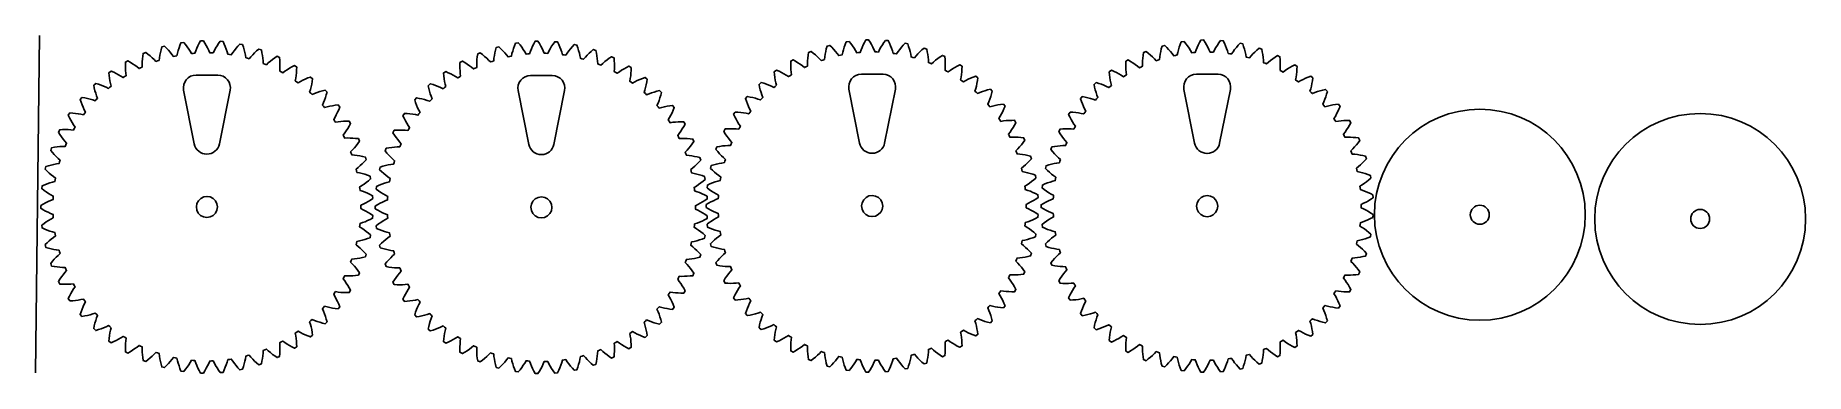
# Model space of a CAD drawing. Header units: inches. Extents: x -2 to 837, y 0 to 160.
import ezdxf

# ---------------------------------------------------------------- set-up
doc = ezdxf.new("R2010")
doc.units = ezdxf.units.IN
doc.header["$MEASUREMENT"] = 0

msp = doc.modelspace()

# ---------------------------------------------------------------- linework, layer by layer
msp.add_line((-2.5, 0), (-0.5, 159.99))
for points in [[(79.12, 3.35), (79.67, 4.5), (80.18, 5.66), (81.01, 5.68), (81.79, 5.71), (82.36, 4.58), (82.98, 3.47), (83.66, 2.36), (84.39, 1.26), (85.16, 0.17), (86.47, 0.29), (87.04, 1.5), (87.56, 2.71), (88.03, 3.92), (88.44, 5.13), (88.81, 6.33), (89.63, 6.45), (90.4, 6.57), (91.1, 5.52), (91.85, 4.49), (92.66, 3.47), (93.51, 2.46), (94.4, 1.47), (95.69, 1.74), (96.11, 3.01), (96.48, 4.27), (96.81, 5.53), (97.08, 6.78), (97.3, 8.02), (98.1, 8.23), (98.85, 8.45), (99.67, 7.49), (100.54, 6.55), (101.46, 5.63), (102.42, 4.74), (103.43, 3.86), (104.67, 4.28), (104.94, 5.59), (105.16, 6.89), (105.33, 8.17), (105.46, 9.44), (105.53, 10.7), (106.3, 11.01), (107.02, 11.31), (107.95, 10.45), (108.92, 9.63), (109.94, 8.82), (111, 8.05), (112.11, 7.29), (113.29, 7.86), (113.4, 9.19), (113.47, 10.51), (113.49, 11.8), (113.46, 13.08), (113.38, 14.34), (114.11, 14.73), (114.79, 15.12), (115.81, 14.38), (116.88, 13.67), (117.98, 12.99), (119.13, 12.35), (120.32, 11.73), (121.43, 12.43), (121.38, 13.77), (121.29, 15.08), (121.16, 16.37), (120.98, 17.64), (120.75, 18.88), (121.43, 19.36), (122.06, 19.82), (123.16, 19.21), (124.3, 18.63), (125.48, 18.09), (126.7, 17.58), (127.95, 17.11), (128.97, 17.94), (128.76, 19.26), (128.52, 20.55), (128.23, 21.82), (127.9, 23.05), (127.53, 24.26), (128.15, 24.81), (128.72, 25.34), (129.88, 24.87), (131.09, 24.43), (132.32, 24.03), (133.59, 23.67), (134.89, 23.35), (135.8, 24.29), (135.44, 25.58), (135.05, 26.84), (134.61, 28.06), (134.14, 29.25), (133.63, 30.4), (134.17, 31.03), (134.68, 31.62), (135.89, 31.28), (137.14, 30.99), (138.41, 30.74), (139.71, 30.54), (141.04, 30.37), (141.84, 31.42), (141.33, 32.65), (140.78, 33.85), (140.21, 35.02), (139.6, 36.14), (138.95, 37.22), (139.42, 37.91), (139.86, 38.56), (141.1, 38.37), (142.37, 38.22), (143.66, 38.13), (144.98, 38.08), (146.32, 38.07), (146.99, 39.2), (146.33, 40.37), (145.65, 41.5), (144.94, 42.58), (144.21, 43.63), (143.44, 44.62), (143.82, 45.36), (144.17, 46.06), (145.43, 46.02), (146.71, 46.03), (148.01, 46.08), (149.32, 46.19), (150.65, 46.34), (151.18, 47.54), (150.39, 48.62), (149.58, 49.66), (148.75, 50.66), (147.89, 51.61), (147.01, 52.51), (147.31, 53.28), (147.58, 54.02), (148.83, 54.12), (150.1, 54.28), (151.38, 54.49), (152.67, 54.75), (153.97, 55.06), (154.36, 56.32), (153.45, 57.3), (152.52, 58.24), (151.58, 59.13), (150.61, 59.97), (149.63, 60.76), (149.83, 61.56), (150.01, 62.32), (151.25, 62.58), (152.49, 62.89), (153.73, 63.25), (154.98, 63.66), (156.24, 64.12), (156.47, 65.41), (155.45, 66.28), (154.42, 67.1), (153.38, 67.87), (152.33, 68.59), (151.26, 69.26), (151.36, 70.08), (151.45, 70.86), (152.64, 71.26), (153.84, 71.71), (155.03, 72.21), (156.23, 72.77), (157.42, 73.37), (157.5, 74.69), (156.39, 75.43), (155.27, 76.12), (154.14, 76.76), (153.01, 77.35), (151.87, 77.89), (151.87, 78.72), (151.87, 79.5), (153.01, 80.04), (154.14, 80.63), (155.27, 81.27), (156.39, 81.97), (157.5, 82.71), (157.42, 84.02), (156.23, 84.62), (155.03, 85.18), (153.84, 85.68), (152.64, 86.14), (151.45, 86.54), (151.36, 87.36), (151.26, 88.14), (152.33, 88.81), (153.38, 89.53), (154.42, 90.3), (155.45, 91.12), (156.47, 91.99), (156.24, 93.28), (154.98, 93.74), (153.73, 94.15), (152.49, 94.51), (151.25, 94.82), (150.01, 95.07), (149.82, 95.88), (149.63, 96.64), (150.61, 97.43), (151.58, 98.27), (152.52, 99.16), (153.45, 100.1), (154.36, 101.08), (153.97, 102.33), (152.67, 102.64), (151.38, 102.9), (150.1, 103.11), (148.83, 103.27), (147.58, 103.38), (147.29, 104.16), (147.01, 104.89), (147.89, 105.79), (148.75, 106.74), (149.58, 107.73), (150.39, 108.77), (151.18, 109.85), (150.65, 111.06), (149.32, 111.21), (148.01, 111.31), (146.71, 111.37), (145.43, 111.38), (144.17, 111.34), (143.8, 112.08), (143.44, 112.77), (144.21, 113.77), (144.94, 114.81), (145.65, 115.9), (146.33, 117.03), (146.99, 118.19), (146.32, 119.32), (144.98, 119.32), (143.66, 119.27), (142.37, 119.17), (141.1, 119.03), (139.86, 118.84), (139.4, 119.53), (138.95, 120.17), (139.6, 121.25), (140.21, 122.38), (140.78, 123.54), (141.33, 124.74), (141.84, 125.98), (141.04, 127.02), (139.71, 126.86), (138.41, 126.65), (137.14, 126.4), (135.89, 126.11), (134.68, 125.77), (134.14, 126.41), (133.63, 126.99), (134.14, 128.14), (134.61, 129.33), (135.05, 130.56), (135.44, 131.81), (135.8, 133.1), (134.89, 134.04), (133.59, 133.72), (132.32, 133.36), (131.09, 132.96), (129.88, 132.53), (128.72, 132.05), (128.11, 132.61), (127.53, 133.14), (127.9, 134.34), (128.23, 135.58), (128.52, 136.84), (128.76, 138.14), (128.97, 139.46), (127.95, 140.28), (126.7, 139.81), (125.48, 139.31), (124.3, 138.76), (123.16, 138.19), (122.06, 137.58), (121.39, 138.06), (120.75, 138.52), (120.98, 139.76), (121.16, 141.02), (121.29, 142.31), (121.38, 143.63), (121.43, 144.96), (120.32, 145.66), (119.13, 145.05), (117.98, 144.4), (116.88, 143.72), (115.81, 143.02), (114.79, 142.28), (114.07, 142.68), (113.38, 143.06), (113.46, 144.31), (113.49, 145.59), (113.47, 146.89), (113.4, 148.2), (113.29, 149.54), (112.11, 150.1), (111, 149.35), (109.94, 148.57), (108.92, 147.77), (107.95, 146.94), (107.02, 146.09), (106.25, 146.4), (105.53, 146.69), (105.46, 147.95), (105.33, 149.22), (105.16, 150.51), (104.94, 151.81), (104.67, 153.12), (103.43, 153.54), (102.42, 152.66), (101.46, 151.76), (100.54, 150.84), (99.67, 149.91), (98.85, 148.95), (98.05, 149.17), (97.3, 149.37), (97.08, 150.61), (96.81, 151.86), (96.48, 153.12), (96.11, 154.38), (95.69, 155.65), (94.4, 155.92), (93.51, 154.93), (92.66, 153.92), (91.85, 152.9), (91.1, 151.87), (90.4, 150.82), (89.58, 150.95), (88.81, 151.06), (88.44, 152.27), (88.03, 153.48), (87.56, 154.69), (87.04, 155.9), (86.47, 157.11), (85.16, 157.22), (84.39, 156.13), (83.66, 155.03), (82.98, 153.93), (82.36, 152.81), (81.79, 151.69), (80.96, 151.72), (80.18, 151.74), (79.67, 152.89), (79.12, 154.04), (78.51, 155.19), (77.85, 156.33), (77.14, 157.46), (75.83, 157.42), (75.19, 156.25), (74.6, 155.07), (74.06, 153.89), (73.57, 152.71), (73.14, 151.53), (72.31, 151.46), (71.53, 151.38), (70.89, 152.47), (70.2, 153.55), (69.46, 154.61), (68.67, 155.67), (67.84, 156.71), (66.54, 156.52), (66.04, 155.27), (65.6, 154.03), (65.2, 152.8), (64.85, 151.57), (64.56, 150.34), (63.75, 150.18), (62.98, 150.01), (62.22, 151.02), (61.41, 152), (60.55, 152.97), (59.64, 153.93), (58.69, 154.86), (57.42, 154.52), (57.08, 153.23), (56.78, 151.94), (56.53, 150.67), (56.33, 149.41), (56.19, 148.16), (55.4, 147.89), (54.66, 147.64), (53.79, 148.54), (52.86, 149.43), (51.89, 150.29), (50.88, 151.13), (49.82, 151.95), (48.6, 151.45), (48.41, 150.13), (48.27, 148.82), (48.17, 147.53), (48.13, 146.25), (48.13, 144.99), (47.38, 144.64), (46.68, 144.3), (45.7, 145.09), (44.68, 145.86), (43.62, 146.6), (42.51, 147.32), (41.36, 148), (40.21, 147.37), (40.18, 146.03), (40.19, 144.72), (40.25, 143.42), (40.35, 142.15), (40.51, 140.9), (39.8, 140.46), (39.14, 140.04), (38.08, 140.71), (36.98, 141.35), (35.83, 141.96), (34.65, 142.54), (33.43, 143.09), (32.36, 142.32), (32.49, 140.99), (32.65, 139.68), (32.86, 138.4), (33.12, 137.15), (33.42, 135.93), (32.77, 135.41), (32.17, 134.91), (31.03, 135.46), (29.86, 135.97), (28.65, 136.44), (27.41, 136.87), (26.13, 137.27), (25.16, 136.38), (25.44, 135.07), (25.76, 133.8), (26.13, 132.55), (26.53, 131.34), (26.97, 130.16), (26.39, 129.56), (25.85, 129), (24.66, 129.41), (23.43, 129.77), (22.17, 130.1), (20.89, 130.38), (19.57, 130.62), (18.72, 129.63), (19.15, 128.36), (19.62, 127.13), (20.13, 125.94), (20.67, 124.78), (21.25, 123.66), (20.74, 123.01), (20.27, 122.38), (19.04, 122.65), (17.78, 122.86), (16.49, 123.04), (15.18, 123.17), (13.85, 123.25), (13.11, 122.16), (13.69, 120.96), (14.31, 119.79), (14.95, 118.66), (15.63, 117.58), (16.33, 116.54), (15.91, 115.83), (15.51, 115.15), (14.26, 115.27), (12.98, 115.33), (11.69, 115.35), (10.37, 115.33), (9.03, 115.25), (8.43, 114.09), (9.15, 112.96), (9.9, 111.87), (10.67, 110.83), (11.47, 109.83), (12.3, 108.88), (11.96, 108.12), (11.65, 107.41), (10.39, 107.37), (9.11, 107.29), (7.82, 107.16), (6.52, 106.97), (5.2, 106.74), (4.74, 105.51), (5.59, 104.48), (6.46, 103.49), (7.35, 102.54), (8.26, 101.65), (9.19, 100.8), (8.95, 100.01), (8.72, 99.26), (7.48, 99.08), (6.22, 98.84), (4.95, 98.56), (3.68, 98.22), (2.4, 97.84), (2.09, 96.56), (3.05, 95.64), (4.03, 94.76), (5.03, 93.92), (6.04, 93.14), (7.07, 92.41), (6.92, 91.6), (6.78, 90.82), (5.57, 90.5), (4.35, 90.12), (3.12, 89.68), (1.9, 89.2), (0.67, 88.67), (0.52, 87.36), (1.58, 86.56), (2.66, 85.8), (3.75, 85.09), (4.84, 84.43), (5.95, 83.83), (5.89, 83), (5.85, 82.22), (4.68, 81.75), (3.52, 81.23), (2.35, 80.65), (1.2, 80.03), (0.04, 79.35), (0.04, 78.04), (1.2, 77.37), (2.35, 76.74), (3.52, 76.17), (4.68, 75.64), (5.85, 75.17), (5.9, 74.35), (5.95, 73.56), (4.84, 72.96), (3.75, 72.3), (2.66, 71.6), (1.58, 70.84), (0.52, 70.03), (0.67, 68.73), (1.9, 68.19), (3.12, 67.71), (4.35, 67.28), (5.57, 66.9), (6.78, 66.57), (6.92, 65.75), (7.07, 64.98), (6.04, 64.25), (5.03, 63.47), (4.03, 62.64), (3.05, 61.76), (2.09, 60.83), (2.4, 59.55), (3.68, 59.17), (4.95, 58.84), (6.22, 58.55), (7.48, 58.32), (8.72, 58.13), (8.96, 57.34), (9.19, 56.59), (8.26, 55.75), (7.35, 54.85), (6.46, 53.91), (5.59, 52.92), (4.74, 51.88), (5.2, 50.65), (6.52, 50.42), (7.82, 50.24), (9.11, 50.1), (10.39, 50.02), (11.65, 49.99), (11.98, 49.23), (12.3, 48.51), (11.47, 47.56), (10.67, 46.56), (9.9, 45.52), (9.15, 44.44), (8.43, 43.31), (9.03, 42.14), (10.37, 42.07), (11.69, 42.04), (12.98, 42.06), (14.26, 42.13), (15.51, 42.24), (15.93, 41.53), (16.33, 40.86), (15.63, 39.81), (14.95, 38.73), (14.31, 37.6), (13.69, 36.44), (13.11, 35.23), (13.85, 34.14), (15.18, 34.23), (16.49, 34.36), (17.78, 34.53), (19.04, 34.75), (20.27, 35.01), (20.77, 34.35), (21.25, 33.73), (20.67, 32.61), (20.13, 31.46), (19.62, 30.26), (19.15, 29.03), (18.72, 27.77), (19.57, 26.77), (20.89, 27.01), (22.17, 27.3), (23.43, 27.62), (24.66, 27.99), (25.85, 28.39), (26.42, 27.8), (26.97, 27.24), (26.53, 26.06), (26.13, 24.85), (25.76, 23.6), (25.44, 22.32), (25.16, 21.01), (26.13, 20.13), (27.41, 20.53), (28.65, 20.96), (29.86, 21.43), (31.03, 21.94), (32.17, 22.48), (32.81, 21.96), (33.42, 21.47), (33.12, 20.24), (32.86, 18.99), (32.65, 17.71), (32.49, 16.4), (32.36, 15.07), (33.43, 14.31), (34.65, 14.85), (35.83, 15.43), (36.98, 16.04), (38.08, 16.68), (39.14, 17.36), (39.84, 16.91), (40.51, 16.5), (40.35, 15.25), (40.25, 13.97), (40.19, 12.68), (40.18, 11.36), (40.21, 10.02), (41.36, 9.39), (42.51, 10.08), (43.62, 10.79), (44.68, 11.53), (45.7, 12.3), (46.68, 13.1), (47.42, 12.74), (48.13, 12.4), (48.13, 11.14), (48.17, 9.87), (48.27, 8.57), (48.41, 7.26), (48.6, 5.94), (49.82, 5.45), (50.88, 6.26), (51.89, 7.1), (52.86, 7.96), (53.79, 8.85), (54.66, 9.76), (55.45, 9.49), (56.19, 9.24), (56.33, 7.99), (56.53, 6.73), (56.78, 5.45), (57.08, 4.17), (57.42, 2.88), (58.69, 2.53), (59.64, 3.47), (60.55, 4.42), (61.41, 5.39), (62.22, 6.38), (62.98, 7.38), (63.8, 7.21), (64.56, 7.05), (64.85, 5.83), (65.2, 4.59), (65.6, 3.36), (66.04, 2.12), (66.54, 0.88), (67.84, 0.68), (68.67, 1.73), (69.46, 2.78), (70.2, 3.85), (70.89, 4.92), (71.53, 6.01), (72.36, 5.93), (73.14, 5.87), (73.57, 4.68), (74.06, 3.5), (74.6, 2.32), (75.19, 1.15), (75.83, -0.03), (77.14, -0.07), (77.85, 1.07), (78.51, 2.21)], [(237.77, 3.14), (238.33, 4.29), (238.83, 5.44), (239.66, 5.46), (240.44, 5.49), (241.01, 4.37), (241.64, 3.25), (242.31, 2.14), (243.04, 1.04), (243.81, -0.05), (245.12, 0.07), (245.69, 1.28), (246.21, 2.49), (246.68, 3.7), (247.09, 4.91), (247.46, 6.11), (248.28, 6.23), (249.05, 6.35), (249.75, 5.31), (250.5, 4.27), (251.31, 3.25), (252.16, 2.25), (253.05, 1.26), (254.34, 1.53), (254.76, 2.79), (255.13, 4.06), (255.46, 5.32), (255.73, 6.56), (255.95, 7.8), (256.75, 8.02), (257.5, 8.23), (258.32, 7.27), (259.19, 6.33), (260.11, 5.42), (261.07, 4.52), (262.08, 3.64), (263.32, 4.06), (263.59, 5.37), (263.81, 6.67), (263.98, 7.96), (264.11, 9.23), (264.18, 10.48), (264.95, 10.79), (265.67, 11.09), (266.6, 10.24), (267.57, 9.41), (268.59, 8.61), (269.65, 7.83), (270.76, 7.08), (271.94, 7.64), (272.05, 8.97), (272.12, 10.29), (272.14, 11.59), (272.11, 12.86), (272.03, 14.12), (272.76, 14.52), (273.44, 14.9), (274.46, 14.16), (275.53, 13.45), (276.64, 12.78), (277.78, 12.13), (278.97, 11.51), (280.08, 12.22), (280.03, 13.55), (279.94, 14.87), (279.81, 16.16), (279.63, 17.42), (279.4, 18.66), (280.08, 19.14), (280.71, 19.6), (281.81, 18.99), (282.95, 18.41), (284.13, 17.87), (285.35, 17.36), (286.6, 16.89), (287.62, 17.72), (287.41, 19.04), (287.17, 20.34), (286.88, 21.6), (286.55, 22.84), (286.18, 24.04), (286.8, 24.6), (287.37, 25.13), (288.54, 24.65), (289.74, 24.21), (290.97, 23.82), (292.24, 23.46), (293.54, 23.14), (294.45, 24.08), (294.09, 25.37), (293.7, 26.62), (293.26, 27.85), (292.79, 29.03), (292.28, 30.18), (292.82, 30.81), (293.33, 31.4), (294.54, 31.07), (295.79, 30.78), (297.06, 30.53), (298.36, 30.32), (299.69, 30.16), (300.49, 31.2), (299.98, 32.44), (299.44, 33.64), (298.86, 34.8), (298.25, 35.92), (297.61, 37), (298.07, 37.69), (298.51, 38.34), (299.75, 38.15), (301.02, 38.01), (302.32, 37.91), (303.63, 37.86), (304.97, 37.85), (305.64, 38.98), (304.98, 40.15), (304.3, 41.28), (303.6, 42.37), (302.86, 43.41), (302.09, 44.41), (302.47, 45.14), (302.83, 45.84), (304.08, 45.8), (305.36, 45.81), (306.66, 45.87), (307.97, 45.97), (309.3, 46.12), (309.83, 47.32), (309.04, 48.41), (308.24, 49.45), (307.4, 50.44), (306.55, 51.39), (305.67, 52.29), (305.96, 53.07), (306.23, 53.8), (307.48, 53.91), (308.75, 54.07), (310.03, 54.28), (311.32, 54.54), (312.62, 54.84), (313.01, 56.1), (312.1, 57.08), (311.17, 58.02), (310.23, 58.91), (309.27, 59.75), (308.28, 60.54), (308.48, 61.34), (308.66, 62.11), (309.9, 62.36), (311.14, 62.67), (312.38, 63.03), (313.64, 63.44), (314.89, 63.9), (315.12, 65.19), (314.11, 66.06), (313.08, 66.88), (312.03, 67.65), (310.98, 68.37), (309.91, 69.04), (310.01, 69.86), (310.1, 70.64), (311.29, 71.04), (312.49, 71.49), (313.68, 72), (314.88, 72.55), (316.07, 73.16), (316.15, 74.47), (315.04, 75.21), (313.92, 75.9), (312.79, 76.55), (311.66, 77.14), (310.52, 77.67), (310.52, 78.5), (310.52, 79.29), (311.66, 79.82), (312.79, 80.41), (313.92, 81.06), (315.04, 81.75), (316.15, 82.49), (316.07, 83.8), (314.88, 84.41), (313.68, 84.96), (312.49, 85.47), (311.29, 85.92), (310.1, 86.32), (310.01, 87.14), (309.91, 87.92), (310.98, 88.59), (312.03, 89.31), (313.08, 90.08), (314.11, 90.9), (315.12, 91.77), (314.89, 93.06), (313.64, 93.52), (312.38, 93.93), (311.14, 94.29), (309.9, 94.6), (308.66, 94.85), (308.47, 95.66), (308.28, 96.42), (309.27, 97.21), (310.23, 98.05), (311.17, 98.94), (312.1, 99.88), (313.01, 100.86), (312.62, 102.12), (311.32, 102.42), (310.03, 102.68), (308.75, 102.89), (307.48, 103.05), (306.23, 103.16), (305.94, 103.94), (305.67, 104.67), (306.55, 105.57), (307.4, 106.52), (308.24, 107.52), (309.04, 108.56), (309.83, 109.64), (309.3, 110.84), (307.97, 110.99), (306.66, 111.1), (305.36, 111.15), (304.08, 111.16), (302.83, 111.12), (302.45, 111.86), (302.09, 112.55), (302.86, 113.55), (303.6, 114.59), (304.3, 115.68), (304.98, 116.81), (305.64, 117.98), (304.97, 119.11), (303.63, 119.1), (302.32, 119.05), (301.02, 118.95), (299.75, 118.81), (298.51, 118.62), (298.05, 119.31), (297.61, 119.96), (298.25, 121.04), (298.86, 122.16), (299.44, 123.32), (299.98, 124.53), (300.49, 125.76), (299.69, 126.81), (298.36, 126.64), (297.06, 126.43), (295.79, 126.18), (294.54, 125.89), (293.33, 125.56), (292.79, 126.19), (292.28, 126.78), (292.79, 127.93), (293.26, 129.12), (293.7, 130.34), (294.09, 131.6), (294.45, 132.88), (293.54, 133.83), (292.24, 133.5), (290.97, 133.15), (289.74, 132.75), (288.54, 132.31), (287.37, 131.83), (286.76, 132.4), (286.18, 132.92), (286.55, 134.12), (286.88, 135.36), (287.17, 136.62), (287.41, 137.92), (287.62, 139.24), (286.6, 140.07), (285.35, 139.6), (284.13, 139.09), (282.95, 138.55), (281.81, 137.97), (280.71, 137.36), (280.04, 137.85), (279.4, 138.3), (279.63, 139.54), (279.81, 140.8), (279.94, 142.09), (280.03, 143.41), (280.08, 144.75), (278.97, 145.45), (277.78, 144.83), (276.64, 144.18), (275.53, 143.51), (274.46, 142.8), (273.44, 142.06), (272.72, 142.47), (272.03, 142.84), (272.11, 144.1), (272.14, 145.37), (272.12, 146.67), (272.05, 147.99), (271.94, 149.32), (270.76, 149.88), (269.65, 149.13), (268.59, 148.35), (267.57, 147.55), (266.6, 146.72), (265.67, 145.87), (264.9, 146.19), (264.18, 146.48), (264.11, 147.73), (263.98, 149), (263.81, 150.29), (263.59, 151.59), (263.32, 152.9), (262.08, 153.32), (261.07, 152.44), (260.11, 151.54), (259.19, 150.63), (258.32, 149.69), (257.5, 148.73), (256.7, 148.96), (255.95, 149.16), (255.73, 150.4), (255.46, 151.65), (255.13, 152.9), (254.76, 154.17), (254.34, 155.43), (253.05, 155.71), (252.16, 154.71), (251.31, 153.71), (250.5, 152.69), (249.75, 151.65), (249.05, 150.61), (248.23, 150.74), (247.46, 150.85), (247.09, 152.05), (246.68, 153.26), (246.21, 154.47), (245.69, 155.68), (245.12, 156.89), (243.81, 157.01), (243.04, 155.92), (242.31, 154.82), (241.64, 153.71), (241.01, 152.59), (240.44, 151.47), (239.61, 151.5), (238.83, 151.52), (238.33, 152.67), (237.77, 153.82), (237.16, 154.97), (236.5, 156.11), (235.79, 157.24), (234.48, 157.21), (233.84, 156.03), (233.25, 154.85), (232.71, 153.67), (232.22, 152.49), (231.79, 151.31), (230.96, 151.24), (230.18, 151.17), (229.54, 152.25), (228.86, 153.33), (228.11, 154.4), (227.33, 155.45), (226.49, 156.49), (225.19, 156.3), (224.69, 155.06), (224.25, 153.82), (223.85, 152.58), (223.5, 151.35), (223.21, 150.13), (222.4, 149.96), (221.63, 149.8), (220.87, 150.8), (220.06, 151.79), (219.2, 152.76), (218.29, 153.71), (217.34, 154.65), (216.07, 154.3), (215.73, 153.01), (215.43, 151.73), (215.18, 150.45), (214.98, 149.19), (214.84, 147.94), (214.05, 147.68), (213.31, 147.42), (212.44, 148.33), (211.51, 149.21), (210.54, 150.07), (209.53, 150.91), (208.47, 151.73), (207.25, 151.24), (207.06, 149.91), (206.92, 148.6), (206.82, 147.31), (206.78, 146.03), (206.78, 144.77), (206.03, 144.42), (205.33, 144.08), (204.35, 144.88), (203.33, 145.65), (202.27, 146.39), (201.16, 147.1), (200.01, 147.79), (198.86, 147.15), (198.83, 145.82), (198.84, 144.5), (198.9, 143.2), (199, 141.93), (199.16, 140.68), (198.45, 140.24), (197.79, 139.82), (196.73, 140.49), (195.63, 141.14), (194.48, 141.75), (193.3, 142.32), (192.08, 142.87), (191.01, 142.1), (191.14, 140.77), (191.3, 139.47), (191.51, 138.19), (191.77, 136.93), (192.07, 135.71), (191.42, 135.19), (190.82, 134.7), (189.68, 135.24), (188.51, 135.75), (187.3, 136.22), (186.06, 136.65), (184.78, 137.05), (183.81, 136.16), (184.09, 134.86), (184.41, 133.58), (184.78, 132.33), (185.18, 131.12), (185.62, 129.94), (185.04, 129.35), (184.5, 128.78), (183.31, 129.19), (182.08, 129.56), (180.82, 129.88), (179.54, 130.16), (178.22, 130.41), (177.37, 129.41), (177.8, 128.15), (178.27, 126.92), (178.78, 125.72), (179.32, 124.56), (179.9, 123.45), (179.39, 122.79), (178.92, 122.16), (177.69, 122.43), (176.43, 122.65), (175.14, 122.82), (173.83, 122.95), (172.5, 123.03), (171.76, 121.95), (172.34, 120.74), (172.96, 119.58), (173.6, 118.45), (174.28, 117.36), (174.98, 116.32), (174.56, 115.61), (174.16, 114.93), (172.91, 115.05), (171.63, 115.12), (170.34, 115.14), (169.02, 115.11), (167.68, 115.04), (167.08, 113.87), (167.8, 112.74), (168.55, 111.66), (169.32, 110.61), (170.12, 109.62), (170.95, 108.67), (170.61, 107.91), (170.3, 107.19), (169.04, 107.16), (167.76, 107.07), (166.47, 106.94), (165.17, 106.76), (163.85, 106.53), (163.39, 105.3), (164.24, 104.26), (165.11, 103.27), (166, 102.33), (166.91, 101.43), (167.84, 100.59), (167.6, 99.79), (167.37, 99.04), (166.13, 98.86), (164.87, 98.63), (163.6, 98.34), (162.33, 98.01), (161.05, 97.62), (160.74, 96.35), (161.7, 95.42), (162.69, 94.54), (163.68, 93.71), (164.69, 92.93), (165.72, 92.2), (165.57, 91.38), (165.43, 90.61), (164.22, 90.28), (163, 89.9), (161.77, 89.47), (160.55, 88.98), (159.32, 88.45), (159.17, 87.15), (160.23, 86.34), (161.31, 85.58), (162.4, 84.87), (163.49, 84.22), (164.6, 83.61), (164.55, 82.78), (164.5, 82), (163.33, 81.53), (162.17, 81.01), (161.01, 80.44), (159.85, 79.81), (158.69, 79.14), (158.69, 77.82), (159.85, 77.15), (161.01, 76.52), (162.17, 75.95), (163.33, 75.43), (164.5, 74.96), (164.55, 74.13), (164.6, 73.35), (163.49, 72.74), (162.4, 72.09), (161.31, 71.38), (160.23, 70.62), (159.17, 69.81), (159.32, 68.51), (160.55, 67.98), (161.77, 67.49), (163, 67.06), (164.22, 66.68), (165.43, 66.35), (165.57, 65.53), (165.72, 64.77), (164.69, 64.04), (163.68, 63.25), (162.69, 62.42), (161.7, 61.54), (160.74, 60.61), (161.05, 59.34), (162.33, 58.95), (163.6, 58.62), (164.87, 58.33), (166.13, 58.1), (167.37, 57.92), (167.61, 57.12), (167.84, 56.38), (166.91, 55.53), (166, 54.63), (165.11, 53.69), (164.24, 52.7), (163.39, 51.66), (163.85, 50.43), (165.17, 50.2), (166.47, 50.02), (167.76, 49.89), (169.04, 49.8), (170.3, 49.77), (170.63, 49.01), (170.95, 48.3), (170.12, 47.34), (169.32, 46.35), (168.55, 45.3), (167.8, 44.22), (167.08, 43.09), (167.68, 41.92), (169.02, 41.85), (170.34, 41.82), (171.63, 41.84), (172.91, 41.91), (174.16, 42.03), (174.58, 41.31), (174.98, 40.64), (174.28, 39.6), (173.6, 38.51), (172.96, 37.39), (172.34, 36.22), (171.76, 35.02), (172.5, 33.93), (173.83, 34.01), (175.14, 34.14), (176.43, 34.31), (177.69, 34.53), (178.92, 34.8), (179.42, 34.13), (179.9, 33.51), (179.32, 32.4), (178.78, 31.24), (178.27, 30.04), (177.8, 28.81), (177.37, 27.55), (178.22, 26.55), (179.54, 26.8), (180.82, 27.08), (182.08, 27.4), (183.31, 27.77), (184.5, 28.18), (185.07, 27.58), (185.62, 27.02), (185.18, 25.84), (184.78, 24.63), (184.41, 23.38), (184.09, 22.1), (183.81, 20.8), (184.78, 19.91), (186.06, 20.31), (187.3, 20.74), (188.51, 21.21), (189.68, 21.72), (190.82, 22.27), (191.46, 21.74), (192.07, 21.25), (191.77, 20.03), (191.51, 18.77), (191.3, 17.49), (191.14, 16.19), (191.01, 14.86), (192.08, 14.09), (193.3, 14.64), (194.48, 15.21), (195.63, 15.82), (196.73, 16.47), (197.79, 17.14), (198.49, 16.7), (199.16, 16.28), (199, 15.03), (198.9, 13.76), (198.84, 12.46), (198.83, 11.14), (198.86, 9.81), (200.01, 9.17), (201.16, 9.86), (202.27, 10.57), (203.33, 11.31), (204.35, 12.08), (205.33, 12.88), (206.07, 12.52), (206.78, 12.19), (206.78, 10.93), (206.82, 9.65), (206.92, 8.36), (207.06, 7.05), (207.25, 5.72), (208.47, 5.23), (209.53, 6.05), (210.54, 6.89), (211.51, 7.75), (212.44, 8.63), (213.31, 9.54), (214.1, 9.27), (214.84, 9.02), (214.98, 7.77), (215.18, 6.51), (215.43, 5.24), (215.73, 3.95), (216.07, 2.66), (217.34, 2.31), (218.29, 3.25), (219.2, 4.2), (220.06, 5.17), (220.87, 6.16), (221.63, 7.17), (222.45, 6.99), (223.21, 6.83), (223.5, 5.61), (223.85, 4.38), (224.25, 3.14), (224.69, 1.9), (225.19, 0.66), (226.49, 0.47), (227.33, 1.51), (228.11, 2.56), (228.86, 3.63), (229.54, 4.71), (230.18, 5.79), (231.01, 5.72), (231.79, 5.65), (232.22, 4.47), (232.71, 3.29), (233.25, 2.11), (233.84, 0.93), (234.48, -0.24), (235.79, -0.28), (236.5, 0.85), (237.16, 1.99)], [(394.63, 3.78), (395.19, 4.93), (395.69, 6.08), (396.52, 6.1), (397.3, 6.13), (397.87, 5.01), (398.5, 3.89), (399.17, 2.79), (399.9, 1.69), (400.67, 0.6), (401.98, 0.71), (402.55, 1.92), (403.07, 3.13), (403.54, 4.34), (403.96, 5.55), (404.32, 6.76), (405.14, 6.87), (405.91, 6.99), (406.61, 5.95), (407.37, 4.91), (408.17, 3.89), (409.02, 2.89), (409.92, 1.9), (411.2, 2.17), (411.62, 3.44), (412, 4.7), (412.32, 5.96), (412.59, 7.21), (412.81, 8.44), (413.61, 8.66), (414.36, 8.87), (415.18, 7.91), (416.05, 6.98), (416.97, 6.06), (417.93, 5.16), (418.94, 4.28), (420.18, 4.7), (420.45, 6.01), (420.67, 7.31), (420.85, 8.6), (420.97, 9.87), (421.04, 11.13), (421.81, 11.43), (422.53, 11.73), (423.46, 10.88), (424.43, 10.05), (425.45, 9.25), (426.51, 8.47), (427.62, 7.72), (428.8, 8.28), (428.92, 9.61), (428.98, 10.93), (429, 12.23), (428.97, 13.51), (428.89, 14.76), (429.62, 15.16), (430.31, 15.54), (431.33, 14.8), (432.39, 14.1), (433.5, 13.42), (434.64, 12.77), (435.83, 12.16), (436.94, 12.86), (436.9, 14.19), (436.8, 15.51), (436.67, 16.8), (436.49, 18.06), (436.26, 19.3), (436.94, 19.78), (437.57, 20.24), (438.67, 19.63), (439.81, 19.05), (440.99, 18.51), (442.21, 18.01), (443.46, 17.53), (444.48, 18.36), (444.28, 19.68), (444.03, 20.98), (443.74, 22.24), (443.42, 23.48), (443.04, 24.68), (443.66, 25.24), (444.23, 25.77), (445.4, 25.29), (446.6, 24.85), (447.83, 24.46), (449.1, 24.1), (450.4, 23.78), (451.31, 24.72), (450.96, 26.01), (450.56, 27.26), (450.12, 28.49), (449.65, 29.67), (449.14, 30.82), (449.69, 31.45), (450.19, 32.05), (451.41, 31.71), (452.65, 31.42), (453.92, 31.17), (455.22, 30.96), (456.55, 30.8), (457.35, 31.84), (456.84, 33.08), (456.3, 34.28), (455.72, 35.44), (455.11, 36.56), (454.47, 37.64), (454.94, 38.33), (455.37, 38.98), (456.61, 38.79), (457.88, 38.65), (459.18, 38.55), (460.49, 38.5), (461.83, 38.49), (462.5, 39.63), (461.85, 40.79), (461.17, 41.92), (460.46, 43.01), (459.72, 44.05), (458.95, 45.05), (459.33, 45.79), (459.69, 46.48), (460.95, 46.44), (462.22, 46.45), (463.52, 46.51), (464.83, 46.61), (466.16, 46.76), (466.69, 47.96), (465.91, 49.05), (465.1, 50.09), (464.26, 51.08), (463.41, 52.03), (462.53, 52.93), (462.82, 53.71), (463.09, 54.44), (464.34, 54.55), (465.61, 54.71), (466.89, 54.92), (468.18, 55.18), (469.48, 55.49), (469.87, 56.74), (468.96, 57.72), (468.03, 58.66), (467.09, 59.55), (466.13, 60.39), (465.15, 61.18), (465.35, 61.99), (465.53, 62.75), (466.76, 63), (468, 63.31), (469.25, 63.67), (470.5, 64.08), (471.75, 64.54), (471.99, 65.83), (470.97, 66.7), (469.94, 67.52), (468.89, 68.29), (467.84, 69.01), (466.77, 69.68), (466.87, 70.51), (466.96, 71.28), (468.16, 71.68), (469.35, 72.13), (470.55, 72.64), (471.74, 73.19), (472.93, 73.8), (473.01, 75.11), (471.9, 75.85), (470.78, 76.54), (469.65, 77.19), (468.52, 77.78), (467.38, 78.32), (467.38, 79.15), (467.38, 79.93), (468.52, 80.46), (469.65, 81.06), (470.78, 81.7), (471.9, 82.39), (473.01, 83.13), (472.93, 84.44), (471.74, 85.05), (470.55, 85.6), (469.35, 86.11), (468.16, 86.56), (466.96, 86.96), (466.87, 87.79), (466.77, 88.56), (467.84, 89.23), (468.89, 89.95), (469.94, 90.72), (470.97, 91.54), (471.99, 92.41), (471.75, 93.7), (470.5, 94.16), (469.25, 94.57), (468, 94.93), (466.76, 95.24), (465.53, 95.5), (465.33, 96.3), (465.15, 97.06), (466.13, 97.85), (467.09, 98.69), (468.03, 99.58), (468.96, 100.52), (469.87, 101.5), (469.48, 102.76), (468.18, 103.06), (466.89, 103.32), (465.61, 103.53), (464.34, 103.69), (463.09, 103.8), (462.8, 104.58), (462.53, 105.31), (463.41, 106.21), (464.26, 107.16), (465.1, 108.16), (465.91, 109.2), (466.69, 110.28), (466.16, 111.48), (464.83, 111.63), (463.52, 111.74), (462.22, 111.79), (460.95, 111.8), (459.69, 111.76), (459.31, 112.5), (458.95, 113.19), (459.72, 114.19), (460.46, 115.24), (461.17, 116.32), (461.85, 117.45), (462.5, 118.62), (461.83, 119.75), (460.49, 119.74), (459.18, 119.69), (457.88, 119.59), (456.61, 119.45), (455.37, 119.26), (454.91, 119.95), (454.47, 120.6), (455.11, 121.68), (455.72, 122.8), (456.3, 123.97), (456.84, 125.17), (457.35, 126.4), (456.55, 127.45), (455.22, 127.28), (453.92, 127.07), (452.65, 126.83), (451.41, 126.53), (450.19, 126.2), (449.65, 126.83), (449.14, 127.42), (449.65, 128.57), (450.12, 129.76), (450.56, 130.98), (450.96, 132.24), (451.31, 133.52), (450.4, 134.47), (449.1, 134.15), (447.83, 133.79), (446.6, 133.39), (445.4, 132.95), (444.23, 132.47), (443.62, 133.04), (443.04, 133.56), (443.42, 134.77), (443.74, 136), (444.03, 137.27), (444.28, 138.56), (444.48, 139.88), (443.46, 140.71), (442.21, 140.24), (440.99, 139.73), (439.81, 139.19), (438.67, 138.61), (437.57, 138), (436.9, 138.49), (436.26, 138.94), (436.49, 140.18), (436.67, 141.45), (436.8, 142.74), (436.9, 144.05), (436.94, 145.39), (435.83, 146.09), (434.64, 145.47), (433.5, 144.82), (432.39, 144.15), (431.33, 143.44), (430.31, 142.7), (429.58, 143.11), (428.89, 143.48), (428.97, 144.74), (429, 146.02), (428.98, 147.31), (428.92, 148.63), (428.8, 149.96), (427.62, 150.53), (426.51, 149.77), (425.45, 148.99), (424.43, 148.19), (423.46, 147.36), (422.53, 146.51), (421.76, 146.83), (421.04, 147.12), (420.97, 148.37), (420.85, 149.65), (420.67, 150.93), (420.45, 152.23), (420.18, 153.54), (418.94, 153.96), (417.93, 153.08), (416.97, 152.19), (416.05, 151.27), (415.18, 150.33), (414.36, 149.37), (413.56, 149.6), (412.81, 149.8), (412.59, 151.04), (412.32, 152.29), (412, 153.54), (411.62, 154.81), (411.2, 156.08), (409.92, 156.35), (409.02, 155.36), (408.17, 154.35), (407.37, 153.33), (406.61, 152.3), (405.91, 151.25), (405.09, 151.38), (404.32, 151.49), (403.96, 152.69), (403.54, 153.9), (403.07, 155.11), (402.55, 156.32), (401.98, 157.53), (400.67, 157.65), (399.9, 156.56), (399.17, 155.46), (398.5, 154.35), (397.87, 153.24), (397.3, 152.11), (396.47, 152.14), (395.69, 152.16), (395.19, 153.31), (394.63, 154.46), (394.02, 155.61), (393.36, 156.75), (392.65, 157.89), (391.34, 157.85), (390.7, 156.67), (390.11, 155.49), (389.57, 154.31), (389.08, 153.13), (388.65, 151.95), (387.82, 151.88), (387.04, 151.81), (386.41, 152.9), (385.72, 153.97), (384.98, 155.04), (384.19, 156.09), (383.35, 157.13), (382.05, 156.94), (381.56, 155.7), (381.11, 154.46), (380.71, 153.22), (380.37, 151.99), (380.08, 150.77), (379.26, 150.6), (378.5, 150.44), (377.74, 151.44), (376.93, 152.43), (376.06, 153.4), (375.16, 154.35), (374.2, 155.29), (372.93, 154.94), (372.59, 153.65), (372.29, 152.37), (372.04, 151.09), (371.85, 149.83), (371.7, 148.58), (370.91, 148.32), (370.17, 148.06), (369.3, 148.97), (368.38, 149.85), (367.41, 150.72), (366.39, 151.56), (365.33, 152.37), (364.12, 151.88), (363.93, 150.56), (363.78, 149.25), (363.69, 147.95), (363.64, 146.67), (363.65, 145.42), (362.89, 145.06), (362.19, 144.72), (361.22, 145.52), (360.19, 146.29), (359.13, 147.03), (358.02, 147.74), (356.87, 148.43), (355.72, 147.79), (355.69, 146.46), (355.7, 145.14), (355.76, 143.84), (355.87, 142.57), (356.02, 141.32), (355.32, 140.88), (354.66, 140.46), (353.59, 141.14), (352.49, 141.78), (351.34, 142.39), (350.16, 142.97), (348.94, 143.51), (347.87, 142.75), (348, 141.41), (348.17, 140.11), (348.38, 138.83), (348.63, 137.58), (348.93, 136.35), (348.28, 135.83), (347.68, 135.34), (346.55, 135.88), (345.37, 136.39), (344.16, 136.86), (342.92, 137.29), (341.64, 137.69), (340.67, 136.8), (340.96, 135.5), (341.28, 134.22), (341.64, 132.97), (342.04, 131.76), (342.48, 130.58), (341.9, 129.99), (341.36, 129.42), (340.17, 129.83), (338.94, 130.2), (337.69, 130.52), (336.4, 130.8), (335.09, 131.05), (334.23, 130.05), (334.66, 128.79), (335.13, 127.56), (335.64, 126.36), (336.18, 125.21), (336.76, 124.09), (336.25, 123.43), (335.78, 122.81), (334.55, 123.07), (333.29, 123.29), (332, 123.46), (330.69, 123.59), (329.36, 123.68), (328.63, 122.59), (329.21, 121.38), (329.82, 120.22), (330.46, 119.09), (331.14, 118), (331.85, 116.96), (331.42, 116.25), (331.03, 115.57), (329.77, 115.69), (328.5, 115.76), (327.2, 115.78), (325.88, 115.75), (324.55, 115.68), (323.95, 114.51), (324.67, 113.38), (325.41, 112.3), (326.18, 111.25), (326.98, 110.26), (327.81, 109.31), (327.47, 108.55), (327.16, 107.83), (325.9, 107.8), (324.62, 107.71), (323.33, 107.58), (322.03, 107.4), (320.71, 107.17), (320.26, 105.94), (321.1, 104.9), (321.97, 103.91), (322.86, 102.97), (323.77, 102.07), (324.71, 101.23), (324.46, 100.43), (324.23, 99.68), (322.99, 99.5), (321.73, 99.27), (320.47, 98.98), (319.19, 98.65), (317.91, 98.26), (317.6, 96.99), (318.57, 96.06), (319.55, 95.18), (320.54, 94.35), (321.55, 93.57), (322.58, 92.84), (322.43, 92.02), (322.29, 91.25), (321.08, 90.92), (319.86, 90.54), (318.64, 90.11), (317.41, 89.62), (316.18, 89.09), (316.03, 87.79), (317.1, 86.98), (318.17, 86.22), (319.26, 85.51), (320.36, 84.86), (321.46, 84.25), (321.41, 83.43), (321.37, 82.64), (320.2, 82.18), (319.03, 81.65), (317.87, 81.08), (316.71, 80.45), (315.55, 79.78), (315.55, 78.47), (316.71, 77.79), (317.87, 77.17), (319.03, 76.59), (320.2, 76.07), (321.37, 75.6), (321.41, 74.77), (321.46, 73.99), (320.36, 73.39), (319.26, 72.73), (318.17, 72.02), (317.1, 71.26), (316.03, 70.46), (316.18, 69.15), (317.41, 68.62), (318.64, 68.14), (319.86, 67.7), (321.08, 67.32), (322.29, 66.99), (322.44, 66.18), (322.58, 65.41), (321.55, 64.68), (320.54, 63.89), (319.55, 63.06), (318.57, 62.18), (317.6, 61.26), (317.91, 59.98), (319.19, 59.6), (320.47, 59.26), (321.73, 58.97), (322.99, 58.74), (324.23, 58.56), (324.47, 57.76), (324.71, 57.02), (323.77, 56.17), (322.86, 55.27), (321.97, 54.33), (321.1, 53.34), (320.26, 52.31), (320.71, 51.08), (322.03, 50.85), (323.33, 50.66), (324.62, 50.53), (325.9, 50.44), (327.16, 50.41), (327.49, 49.65), (327.81, 48.94), (326.98, 47.99), (326.18, 46.99), (325.41, 45.95), (324.67, 44.86), (323.95, 43.73), (324.55, 42.56), (325.88, 42.49), (327.2, 42.47), (328.5, 42.49), (329.77, 42.55), (331.03, 42.67), (331.44, 41.95), (331.85, 41.28), (331.14, 40.24), (330.46, 39.15), (329.82, 38.03), (329.21, 36.86), (328.63, 35.66), (329.36, 34.57), (330.69, 34.65), (332, 34.78), (333.29, 34.96), (334.55, 35.17), (335.78, 35.44), (336.28, 34.77), (336.76, 34.16), (336.18, 33.04), (335.64, 31.88), (335.13, 30.69), (334.66, 29.45), (334.23, 28.19), (335.09, 27.2), (336.4, 27.44), (337.69, 27.72), (338.94, 28.05), (340.17, 28.41), (341.36, 28.82), (341.93, 28.22), (342.48, 27.66), (342.04, 26.48), (341.64, 25.27), (341.28, 24.02), (340.96, 22.75), (340.67, 21.44), (341.64, 20.55), (342.92, 20.95), (344.16, 21.38), (345.37, 21.85), (346.55, 22.36), (347.68, 22.91), (348.32, 22.38), (348.93, 21.89), (348.63, 20.67), (348.38, 19.42), (348.17, 18.14), (348, 16.83), (347.87, 15.5), (348.94, 14.73), (350.16, 15.28), (351.34, 15.85), (352.49, 16.46), (353.59, 17.11), (354.66, 17.78), (355.36, 17.34), (356.02, 16.92), (355.87, 15.67), (355.76, 14.4), (355.7, 13.1), (355.69, 11.79), (355.72, 10.45), (356.87, 9.82), (358.02, 10.5), (359.13, 11.21), (360.19, 11.96), (361.22, 12.72), (362.19, 13.52), (362.94, 13.16), (363.65, 12.83), (363.64, 11.57), (363.69, 10.29), (363.78, 9), (363.93, 7.69), (364.12, 6.36), (365.33, 5.87), (366.39, 6.69), (367.41, 7.53), (368.38, 8.39), (369.3, 9.27), (370.17, 10.18), (370.96, 9.91), (371.7, 9.66), (371.85, 8.41), (372.04, 7.15), (372.29, 5.88), (372.59, 4.59), (372.93, 3.3), (374.2, 2.96), (375.16, 3.89), (376.06, 4.85), (376.93, 5.82), (377.74, 6.8), (378.5, 7.81), (379.31, 7.63), (380.08, 7.47), (380.37, 6.25), (380.71, 5.02), (381.11, 3.78), (381.56, 2.54), (382.05, 1.3), (383.35, 1.11), (384.19, 2.15), (384.98, 3.21), (385.72, 4.27), (386.41, 5.35), (387.04, 6.43), (387.87, 6.36), (388.65, 6.29), (389.08, 5.11), (389.57, 3.93), (390.11, 2.75), (390.7, 1.57), (391.34, 0.4), (392.65, 0.36), (393.36, 1.49), (394.02, 2.63)], [(553.51, 3.73), (554.06, 4.88), (554.57, 6.03), (555.4, 6.05), (556.18, 6.08), (556.75, 4.96), (557.37, 3.84), (558.05, 2.73), (558.77, 1.63), (559.55, 0.54), (560.86, 0.66), (561.43, 1.87), (561.95, 3.08), (562.41, 4.29), (562.83, 5.5), (563.2, 6.7), (564.02, 6.82), (564.79, 6.94), (565.49, 5.9), (566.24, 4.86), (567.04, 3.84), (567.89, 2.84), (568.79, 1.84), (570.08, 2.12), (570.5, 3.38), (570.87, 4.65), (571.19, 5.9), (571.47, 7.15), (571.68, 8.39), (572.49, 8.61), (573.24, 8.82), (574.06, 7.86), (574.93, 6.92), (575.84, 6.01), (576.81, 5.11), (577.82, 4.23), (579.06, 4.65), (579.33, 5.96), (579.55, 7.26), (579.72, 8.55), (579.84, 9.82), (579.91, 11.07), (580.68, 11.38), (581.41, 11.68), (582.33, 10.83), (583.31, 10), (584.33, 9.2), (585.39, 8.42), (586.49, 7.67), (587.68, 8.23), (587.79, 9.56), (587.86, 10.88), (587.88, 12.18), (587.85, 13.45), (587.77, 14.71), (588.5, 15.11), (589.18, 15.49), (590.2, 14.75), (591.26, 14.04), (592.37, 13.37), (593.52, 12.72), (594.71, 12.1), (595.82, 12.81), (595.77, 14.14), (595.68, 15.46), (595.54, 16.75), (595.36, 18.01), (595.14, 19.25), (595.81, 19.73), (596.45, 20.19), (597.55, 19.58), (598.69, 19), (599.87, 18.46), (601.08, 17.95), (602.34, 17.48), (603.35, 18.31), (603.15, 19.63), (602.91, 20.93), (602.62, 22.19), (602.29, 23.43), (601.92, 24.63), (602.53, 25.19), (603.11, 25.72), (604.27, 25.24), (605.47, 24.8), (606.71, 24.4), (607.98, 24.05), (609.27, 23.73), (610.19, 24.67), (609.83, 25.96), (609.43, 27.21), (609, 28.43), (608.53, 29.62), (608.02, 30.77), (608.56, 31.4), (609.07, 31.99), (610.28, 31.66), (611.53, 31.37), (612.8, 31.12), (614.1, 30.91), (615.43, 30.74), (616.22, 31.79), (615.71, 33.02), (615.17, 34.23), (614.6, 35.39), (613.99, 36.51), (613.34, 37.59), (613.81, 38.28), (614.24, 38.93), (615.49, 38.74), (616.76, 38.6), (618.05, 38.5), (619.37, 38.45), (620.71, 38.44), (621.37, 39.57), (620.72, 40.74), (620.04, 41.87), (619.33, 42.96), (618.59, 44), (617.83, 45), (618.21, 45.73), (618.56, 46.43), (619.82, 46.39), (621.1, 46.4), (622.4, 46.46), (623.71, 46.56), (625.04, 46.71), (625.57, 47.91), (624.78, 49), (623.97, 50.03), (623.14, 51.03), (622.28, 51.98), (621.4, 52.88), (621.7, 53.66), (621.96, 54.39), (623.22, 54.5), (624.49, 54.66), (625.77, 54.87), (627.06, 55.13), (628.36, 55.43), (628.74, 56.69), (627.84, 57.67), (626.91, 58.61), (625.96, 59.5), (625, 60.34), (624.02, 61.13), (624.22, 61.93), (624.4, 62.7), (625.63, 62.95), (626.87, 63.26), (628.12, 63.62), (629.37, 64.03), (630.63, 64.49), (630.86, 65.78), (629.84, 66.65), (628.81, 67.47), (627.77, 68.24), (626.71, 68.96), (625.65, 69.63), (625.75, 70.45), (625.84, 71.23), (627.03, 71.63), (628.23, 72.08), (629.42, 72.59), (630.62, 73.14), (631.81, 73.75), (631.89, 75.06), (630.77, 75.8), (629.65, 76.49), (628.53, 77.14), (627.39, 77.73), (626.25, 78.26), (626.26, 79.09), (626.25, 79.88), (627.39, 80.41), (628.53, 81), (629.65, 81.65), (630.77, 82.34), (631.89, 83.08), (631.81, 84.39), (630.62, 85), (629.42, 85.55), (628.23, 86.06), (627.03, 86.51), (625.84, 86.91), (625.74, 87.73), (625.65, 88.51), (626.71, 89.18), (627.77, 89.9), (628.81, 90.67), (629.84, 91.49), (630.86, 92.36), (630.63, 93.65), (629.37, 94.11), (628.12, 94.52), (626.87, 94.88), (625.63, 95.19), (624.4, 95.44), (624.21, 96.25), (624.02, 97.01), (625, 97.8), (625.96, 98.64), (626.91, 99.53), (627.84, 100.47), (628.74, 101.45), (628.36, 102.71), (627.06, 103.01), (625.77, 103.27), (624.49, 103.48), (623.22, 103.64), (621.96, 103.75), (621.68, 104.53), (621.4, 105.26), (622.28, 106.16), (623.14, 107.11), (623.97, 108.1), (624.78, 109.14), (625.57, 110.23), (625.04, 111.43), (623.71, 111.58), (622.4, 111.68), (621.1, 111.74), (619.82, 111.75), (618.56, 111.71), (618.19, 112.45), (617.83, 113.14), (618.59, 114.14), (619.33, 115.18), (620.04, 116.27), (620.72, 117.4), (621.37, 118.57), (620.71, 119.7), (619.37, 119.69), (618.05, 119.64), (616.76, 119.54), (615.49, 119.4), (614.24, 119.21), (613.78, 119.9), (613.34, 120.55), (613.99, 121.63), (614.6, 122.75), (615.17, 123.91), (615.71, 125.11), (616.22, 126.35), (615.43, 127.39), (614.1, 127.23), (612.8, 127.02), (611.53, 126.77), (610.28, 126.48), (609.07, 126.15), (608.53, 126.78), (608.02, 127.37), (608.53, 128.52), (609, 129.71), (609.43, 130.93), (609.83, 132.18), (610.19, 133.47), (609.27, 134.41), (607.98, 134.09), (606.71, 133.73), (605.47, 133.34), (604.27, 132.9), (603.11, 132.42), (602.5, 132.99), (601.92, 133.51), (602.29, 134.71), (602.62, 135.95), (602.91, 137.21), (603.15, 138.51), (603.35, 139.83), (602.34, 140.66), (601.08, 140.19), (599.87, 139.68), (598.69, 139.14), (597.55, 138.56), (596.45, 137.95), (595.78, 138.44), (595.14, 138.89), (595.36, 140.13), (595.54, 141.39), (595.68, 142.68), (595.77, 144), (595.82, 145.33), (594.71, 146.04), (593.52, 145.42), (592.37, 144.77), (591.26, 144.1), (590.2, 143.39), (589.18, 142.65), (588.46, 143.06), (587.77, 143.43), (587.85, 144.69), (587.88, 145.96), (587.86, 147.26), (587.79, 148.58), (587.68, 149.91), (586.49, 150.47), (585.39, 149.72), (584.33, 148.94), (583.31, 148.14), (582.33, 147.31), (581.41, 146.46), (580.64, 146.78), (579.91, 147.07), (579.84, 148.32), (579.72, 149.59), (579.55, 150.88), (579.33, 152.18), (579.06, 153.49), (577.82, 153.91), (576.81, 153.03), (575.84, 152.13), (574.93, 151.22), (574.06, 150.28), (573.24, 149.32), (572.44, 149.54), (571.68, 149.75), (571.47, 150.99), (571.19, 152.24), (570.87, 153.49), (570.5, 154.76), (570.08, 156.02), (568.79, 156.29), (567.89, 155.3), (567.04, 154.3), (566.24, 153.28), (565.49, 152.24), (564.79, 151.2), (563.97, 151.32), (563.19, 151.44), (562.83, 152.64), (562.41, 153.85), (561.95, 155.06), (561.43, 156.27), (560.86, 157.48), (559.55, 157.6), (558.77, 156.51), (558.05, 155.41), (557.37, 154.3), (556.75, 153.18), (556.18, 152.06), (555.35, 152.09), (554.57, 152.11), (554.06, 153.26), (553.51, 154.41), (552.9, 155.56), (552.24, 156.7), (551.53, 157.83), (550.22, 157.79), (549.58, 156.62), (548.99, 155.44), (548.45, 154.26), (547.96, 153.08), (547.52, 151.9), (546.7, 151.83), (545.92, 151.76), (545.28, 152.84), (544.59, 153.92), (543.85, 154.99), (543.06, 156.04), (542.23, 157.08), (540.93, 156.89), (540.43, 155.65), (539.98, 154.41), (539.59, 153.17), (539.24, 151.94), (538.95, 150.72), (538.14, 150.55), (537.37, 150.38), (536.61, 151.39), (535.8, 152.38), (534.94, 153.35), (534.03, 154.3), (533.08, 155.24), (531.81, 154.89), (531.46, 153.6), (531.17, 152.31), (530.92, 151.04), (530.72, 149.78), (530.58, 148.53), (529.79, 148.27), (529.05, 148.01), (528.17, 148.92), (527.25, 149.8), (526.28, 150.66), (525.27, 151.5), (524.21, 152.32), (522.99, 151.83), (522.8, 150.5), (522.66, 149.19), (522.56, 147.9), (522.51, 146.62), (522.52, 145.36), (521.77, 145.01), (521.06, 144.67), (520.09, 145.47), (519.07, 146.24), (518, 146.98), (516.9, 147.69), (515.75, 148.38), (514.6, 147.74), (514.57, 146.41), (514.58, 145.09), (514.64, 143.79), (514.74, 142.52), (514.89, 141.27), (514.19, 140.83), (513.53, 140.41), (512.47, 141.08), (511.36, 141.73), (510.22, 142.34), (509.03, 142.91), (507.81, 143.46), (506.75, 142.69), (506.87, 141.36), (507.04, 140.06), (507.25, 138.78), (507.51, 137.52), (507.81, 136.3), (507.16, 135.78), (506.55, 135.28), (505.42, 135.83), (504.25, 136.34), (503.04, 136.81), (501.79, 137.24), (500.52, 137.64), (499.55, 136.75), (499.83, 135.45), (500.15, 134.17), (500.51, 132.92), (500.91, 131.71), (501.36, 130.53), (500.77, 129.94), (500.23, 129.37), (499.04, 129.78), (497.82, 130.15), (496.56, 130.47), (495.27, 130.75), (493.96, 131), (493.1, 130), (493.54, 128.74), (494.01, 127.51), (494.51, 126.31), (495.06, 125.15), (495.63, 124.04), (495.13, 123.38), (494.66, 122.75), (493.42, 123.02), (492.17, 123.24), (490.88, 123.41), (489.57, 123.54), (488.23, 123.62), (487.5, 122.53), (488.08, 121.33), (488.69, 120.16), (489.34, 119.04), (490.01, 117.95), (490.72, 116.91), (490.29, 116.2), (489.9, 115.52), (488.65, 115.64), (487.37, 115.71), (486.07, 115.73), (484.76, 115.7), (483.42, 115.63), (482.82, 114.46), (483.54, 113.33), (484.29, 112.25), (485.06, 111.2), (485.86, 110.21), (486.68, 109.25), (486.34, 108.5), (486.03, 107.78), (484.77, 107.75), (483.5, 107.66), (482.21, 107.53), (480.9, 107.35), (479.59, 107.12), (479.13, 105.89), (479.98, 104.85), (480.85, 103.86), (481.74, 102.92), (482.65, 102.02), (483.58, 101.17), (483.33, 100.38), (483.11, 99.63), (481.86, 99.45), (480.61, 99.22), (479.34, 98.93), (478.07, 98.6), (476.79, 98.21), (476.48, 96.94), (477.44, 96.01), (478.42, 95.13), (479.42, 94.3), (480.43, 93.51), (481.45, 92.78), (481.3, 91.97), (481.17, 91.2), (479.95, 90.87), (478.73, 90.49), (477.51, 90.06), (476.28, 89.57), (475.06, 89.04), (474.9, 87.74), (475.97, 86.93), (477.05, 86.17), (478.13, 85.46), (479.23, 84.81), (480.34, 84.2), (480.28, 83.37), (480.24, 82.59), (479.07, 82.12), (477.91, 81.6), (476.74, 81.03), (475.58, 80.4), (474.43, 79.73), (474.43, 78.41), (475.58, 77.74), (476.74, 77.11), (477.91, 76.54), (479.07, 76.02), (480.24, 75.55), (480.28, 74.72), (480.34, 73.94), (479.23, 73.33), (478.13, 72.68), (477.05, 71.97), (475.97, 71.21), (474.9, 70.4), (475.06, 69.1), (476.28, 68.57), (477.51, 68.08), (478.73, 67.65), (479.95, 67.27), (481.17, 66.94), (481.31, 66.12), (481.45, 65.35), (480.43, 64.62), (479.42, 63.84), (478.42, 63.01), (477.44, 62.13), (476.48, 61.2), (476.79, 59.93), (478.07, 59.54), (479.34, 59.21), (480.61, 58.92), (481.86, 58.69), (483.11, 58.51), (483.35, 57.71), (483.58, 56.96), (482.65, 56.12), (481.74, 55.22), (480.85, 54.28), (479.98, 53.29), (479.13, 52.25), (479.59, 51.02), (480.9, 50.79), (482.21, 50.61), (483.5, 50.48), (484.77, 50.39), (486.03, 50.36), (486.36, 49.6), (486.68, 48.88), (485.86, 47.93), (485.06, 46.94), (484.29, 45.89), (483.54, 44.81), (482.82, 43.68), (483.42, 42.51), (484.76, 42.44), (486.07, 42.41), (487.37, 42.43), (488.65, 42.5), (489.9, 42.62), (490.32, 41.9), (490.72, 41.23), (490.01, 40.19), (489.34, 39.1), (488.69, 37.98), (488.08, 36.81), (487.5, 35.6), (488.23, 34.52), (489.57, 34.6), (490.88, 34.73), (492.17, 34.9), (493.42, 35.12), (494.66, 35.39), (495.16, 34.72), (495.63, 34.1), (495.06, 32.99), (494.51, 31.83), (494.01, 30.63), (493.54, 29.4), (493.1, 28.14), (493.96, 27.14), (495.27, 27.39), (496.56, 27.67), (497.82, 27.99), (499.04, 28.36), (500.23, 28.77), (500.81, 28.17), (501.36, 27.61), (500.91, 26.43), (500.51, 25.22), (500.15, 23.97), (499.83, 22.69), (499.55, 21.39), (500.52, 20.5), (501.79, 20.9), (503.04, 21.33), (504.25, 21.8), (505.42, 22.31), (506.55, 22.85), (507.2, 22.33), (507.81, 21.84), (507.51, 20.62), (507.25, 19.36), (507.04, 18.08), (506.87, 16.78), (506.75, 15.45), (507.81, 14.68), (509.03, 15.23), (510.22, 15.8), (511.36, 16.41), (512.47, 17.06), (513.53, 17.73), (514.23, 17.28), (514.89, 16.87), (514.74, 15.62), (514.64, 14.35), (514.58, 13.05), (514.57, 11.73), (514.6, 10.4), (515.75, 9.76), (516.9, 10.45), (518, 11.16), (519.07, 11.9), (520.09, 12.67), (521.06, 13.47), (521.81, 13.11), (522.52, 12.78), (522.51, 11.52), (522.56, 10.24), (522.66, 8.95), (522.8, 7.64), (522.99, 6.31), (524.21, 5.82), (525.27, 6.64), (526.28, 7.48), (527.25, 8.34), (528.17, 9.22), (529.05, 10.13), (529.83, 9.86), (530.58, 9.61), (530.72, 8.36), (530.92, 7.1), (531.17, 5.82), (531.46, 4.54), (531.81, 3.25), (533.08, 2.9), (534.03, 3.84), (534.94, 4.79), (535.8, 5.76), (536.61, 6.75), (537.37, 7.75), (538.18, 7.58), (538.95, 7.42), (539.24, 6.2), (539.59, 4.97), (539.98, 3.73), (540.43, 2.49), (540.93, 1.25), (542.23, 1.06), (543.06, 2.1), (543.85, 3.15), (544.59, 4.22), (545.28, 5.3), (545.92, 6.38), (546.74, 6.3), (547.52, 6.24), (547.96, 5.06), (548.45, 3.88), (548.99, 2.7), (549.58, 1.52), (550.22, 0.34), (551.53, 0.31), (552.24, 1.44), (552.9, 2.58)], [(390.27, 76.21), (389.57, 77.6), (389.33, 79.15), (389.59, 80.69), (390.3, 82.08), (391.42, 83.18), (392.82, 83.89), (394.36, 84.12), (395.91, 83.87), (397.3, 83.15), (398.39, 82.04), (399.1, 80.64), (399.33, 79.09), (399.08, 77.55), (398.36, 76.16), (397.25, 75.06), (395.85, 74.36), (394.3, 74.12), (392.76, 74.38), (391.37, 75.09)], [(549.14, 76.15), (548.44, 77.55), (548.21, 79.1), (548.46, 80.64), (549.18, 82.03), (550.29, 83.13), (551.69, 83.83), (553.24, 84.07), (554.78, 83.82), (556.17, 83.1), (557.27, 81.98), (557.97, 80.59), (558.21, 79.04), (557.95, 77.5), (557.23, 76.11), (556.12, 75.01), (554.72, 74.31), (553.18, 74.07), (551.63, 74.32), (550.24, 75.04)], [(74.76, 75.78), (74.05, 77.18), (73.82, 78.73), (74.07, 80.27), (74.79, 81.66), (75.9, 82.76), (77.3, 83.46), (78.85, 83.7), (80.39, 83.44), (81.78, 82.72), (82.88, 81.61), (83.58, 80.21), (83.82, 78.67), (83.57, 77.12), (82.85, 75.73), (81.73, 74.63), (80.34, 73.93), (78.79, 73.7), (77.25, 73.95), (75.86, 74.67)], [(233.41, 75.57), (232.71, 76.96), (232.47, 78.51), (232.72, 80.05), (233.44, 81.44), (234.56, 82.54), (235.95, 83.24), (237.5, 83.48), (239.04, 83.23), (240.43, 82.51), (241.53, 81.4), (242.23, 80), (242.47, 78.45), (242.22, 76.91), (241.5, 75.52), (240.39, 74.42), (238.99, 73.72), (237.44, 73.48), (235.9, 73.73), (234.51, 74.45)]]:
    msp.add_lwpolyline(points, close=True)
for points in [[(78.85, 103.7, 0.35763), (84.74, 108.53), (89.84, 134.03, 0.47304), (83.96, 141.2), (73.69, 141.21, 0.473032), (67.8, 134.04), (72.85, 108.54, 0.35785), (78.74, 103.7)], [(237.5, 103.49, 0.35763), (243.39, 108.31), (248.49, 133.81, 0.47304), (242.61, 140.99), (232.34, 140.99, 0.473032), (226.45, 133.83), (231.5, 108.32, 0.35785), (237.39, 103.49)], [(394.36, 104.13, 0.35763), (400.25, 108.95), (405.35, 134.45, 0.47304), (399.47, 141.63), (389.2, 141.64, 0.473032), (383.31, 134.47), (388.37, 108.96, 0.35785), (394.25, 104.13)], [(553.24, 104.08, 0.35763), (559.12, 108.9), (564.22, 134.4, 0.47304), (558.34, 141.58), (548.07, 141.58, 0.473032), (542.18, 134.42), (547.24, 108.91, 0.35785), (553.12, 104.08)]]:
    msp.add_lwpolyline(points, format="xyb", close=True)
for centre, radius in [((682.5, 75), 50), ((787, 73), 50), ((682.5, 75), 4.5), ((787, 73), 4.5)]:
    msp.add_circle(centre, radius)

doc.saveas('drawing.dxf')
